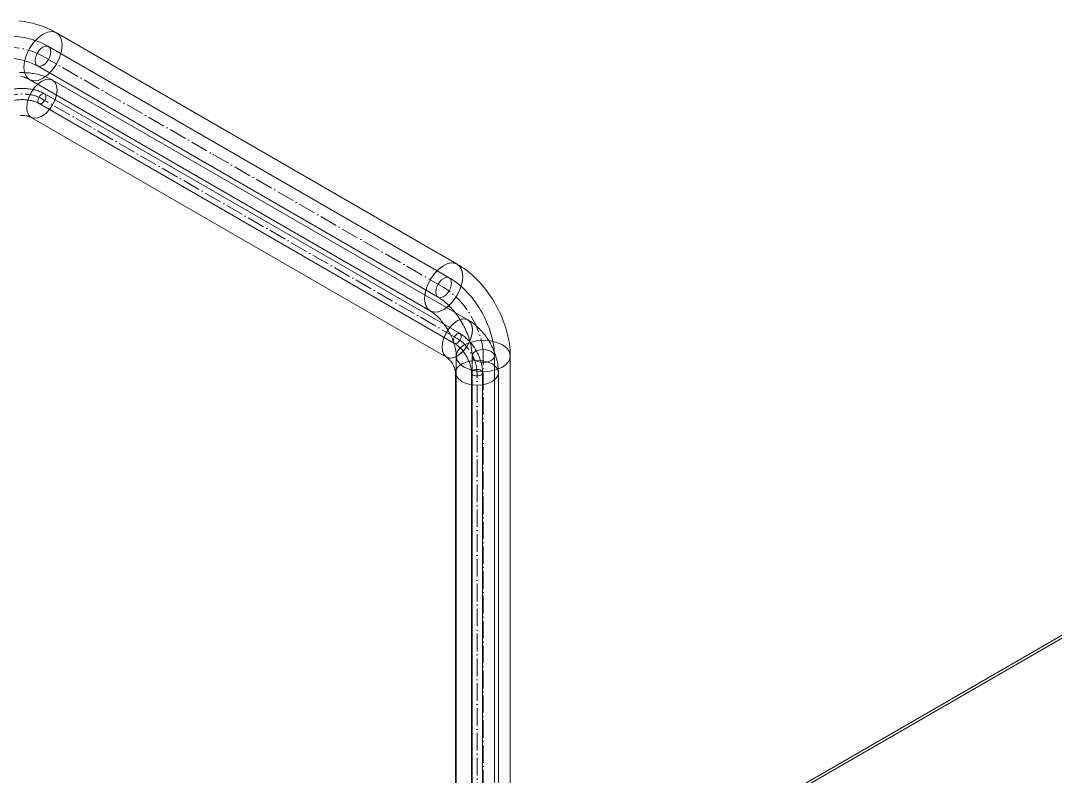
# Model space of a CAD drawing. Header units: millimetres. Extents: x -88595 to 880822, y -1054509 to -148035.
# Drawn here: x 433252 to 433839, y -308486 to -308057 of the extents above; entities that cross this region are included whole.
import ezdxf

# ---------------------------------------------------------------- set-up
doc = ezdxf.new("R2010")
doc.units = ezdxf.units.MM
doc.linetypes.add('$12$ADSK_Осевая', pattern=[14, 10, -2, 0, -2])
doc.linetypes.add('$13$ADSK_Осевая', pattern=[14, 10, -2, 0, -2])
for name, color, linetype, lineweight in [('Изоляция', 7, 'Continuous', 18), ('Оборудование', 7, 'Continuous', 18), ('Трубопровод', 7, 'Continuous', 18), ('Трубопроводы', 7, 'Continuous', 18)]:
    doc.layers.add(name, color=color, linetype=linetype, lineweight=lineweight)

# ---------------------------------------------------------------- blocks, each defined once
blk = doc.blocks.new('$0$ADSK_Настенный внутренний блок кондиционера1 - 1U50PHP1FRA-3259956-В_ОВ3_2')
at = {"layer": 'Оборудование'}
for p, q in [((-18112.94, 10907.28), (-18802.37, 10509.24)), ((-18116.9, 10906.68), (-18806.33, 10508.64))]:
    blk.add_line(p, q, dxfattribs=at)
blk = doc.blocks.new('$0$ADSK_МедьПайка_Отвод-гнутая труба - Отвод _гнутая труба_-V120-В_ОВ3_2')
at = {"layer": 'Трубопроводы', "color": 134, "true_color": 0x00a6a6}
for points in [[(-18837.55, 10885.25, 0), (-18838.71, 10884.76, 0), (-18839.79, 10884.65, 0), (-18840.72, 10884.94, 0), (-18841.44, 10885.6, 0), (-18841.88, 10886.59, 0), (-18842.04, 10887.85, 0), (-18841.88, 10889.28, 0), (-18841.44, 10890.79, 0), (-18840.72, 10892.27, 0), (-18839.79, 10893.63, 0), (-18838.71, 10894.78, 0), (-18837.55, 10895.62, 0)], [(-18837.55, 10895.62, 0), (-18836.39, 10896.12, 0), (-18835.3, 10896.23, 0), (-18834.37, 10895.94, 0), (-18833.66, 10895.28, 0), (-18833.21, 10894.28, 0), (-18833.06, 10893.03, 0), (-18833.21, 10891.6, 0), (-18833.66, 10890.09, 0), (-18834.37, 10888.61, 0), (-18835.3, 10887.25, 0), (-18836.39, 10886.1, 0), (-18837.55, 10885.25, 0)], [(-18834.37, 10895.94, 0), (-18833.29, 10895.29, 0), (-18832.22, 10894.6, 0), (-18831.16, 10893.86, 0), (-18830.12, 10893.09, 0), (-18829.09, 10892.28, 0), (-18828.07, 10891.43, 0), (-18827.07, 10890.55, 0), (-18826.09, 10889.63, 0), (-18825.12, 10888.67, 0), (-18824.17, 10887.69, 0), (-18823.25, 10886.68, 0), (-18822.34, 10885.63, 0), (-18821.45, 10884.56, 0), (-18820.59, 10883.46, 0), (-18819.75, 10882.34, 0), (-18818.93, 10881.19, 0), (-18818.14, 10880.03, 0), (-18817.37, 10878.84, 0), (-18816.63, 10877.63, 0), (-18815.92, 10876.41, 0), (-18815.23, 10875.17, 0), (-18814.58, 10873.91, 0), (-18813.96, 10872.64, 0), (-18813.36, 10871.37, 0), (-18812.8, 10870.08, 0), (-18812.28, 10868.78, 0), (-18811.78, 10867.48, 0), (-18811.32, 10866.17, 0), (-18810.9, 10864.86, 0), (-18810.51, 10863.55, 0), (-18810.16, 10862.24, 0), (-18809.85, 10860.93, 0), (-18809.57, 10859.62, 0), (-18809.33, 10858.31, 0), (-18809.13, 10857.01, 0), (-18808.97, 10855.72, 0), (-18808.86, 10854.43, 0), (-18808.78, 10853.16, 0), (-18808.75, 10851.89, 0), (-18808.75, 10851.55, 0)], [(-18840.72, 10884.94, 0), (-18840.01, 10884.51, 0), (-18839.29, 10884.04, 0), (-18838.56, 10883.54, 0), (-18837.83, 10883, 0), (-18837.09, 10882.42, 0), (-18836.35, 10881.8, 0), (-18835.62, 10881.15, 0), (-18834.88, 10880.46, 0), (-18834.16, 10879.75, 0), (-18833.44, 10879, 0), (-18832.72, 10878.22, 0), (-18832.02, 10877.42, 0), (-18831.33, 10876.58, 0), (-18830.66, 10875.72, 0), (-18830, 10874.84, 0), (-18829.35, 10873.94, 0), (-18828.73, 10873.02, 0), (-18828.12, 10872.08, 0), (-18827.53, 10871.12, 0), (-18826.97, 10870.15, 0), (-18826.43, 10869.17, 0), (-18825.91, 10868.17, 0), (-18825.42, 10867.17, 0), (-18824.95, 10866.16, 0), (-18824.51, 10865.15, 0), (-18824.1, 10864.14, 0), (-18823.71, 10863.12, 0), (-18823.36, 10862.11, 0), (-18823.03, 10861.11, 0), (-18822.73, 10860.11, 0), (-18822.47, 10859.11, 0), (-18822.23, 10858.13, 0), (-18822.03, 10857.17, 0), (-18821.86, 10856.22, 0), (-18821.71, 10855.28, 0), (-18821.6, 10854.37, 0), (-18821.52, 10853.48, 0), (-18821.47, 10852.61, 0), (-18821.45, 10851.77, 0), (-18821.45, 10851.55, 0)], [(-18819.59, 10854.15, 0), (-18818.27, 10854.73, 0), (-18816.74, 10855.09, 0), (-18815.1, 10855.22, 0), (-18813.45, 10855.09, 0), (-18811.92, 10854.73, 0), (-18810.61, 10854.15, 0), (-18809.6, 10853.39, 0), (-18808.96, 10852.5, 0), (-18808.75, 10851.55, 0), (-18808.96, 10850.6, 0), (-18809.6, 10849.72, 0), (-18810.61, 10848.96, 0)], [(-18810.61, 10848.96, 0), (-18811.92, 10848.38, 0), (-18813.45, 10848.01, 0), (-18815.1, 10847.89, 0), (-18816.74, 10848.01, 0), (-18818.27, 10848.38, 0), (-18819.59, 10848.96, 0), (-18820.6, 10849.72, 0), (-18821.23, 10850.6, 0), (-18821.45, 10851.55, 0), (-18821.23, 10852.5, 0), (-18820.6, 10853.39, 0), (-18819.59, 10854.15, 0)]]:
    blk.add_polyline3d(points, dxfattribs=at)
blk = doc.blocks.new('$0$ADSK_МедьПайка_Отвод-гнутая труба - Отвод _гнутая труба_-V121-В_ОВ3_2')
at = {"layer": 'Трубопроводы', "color": 134, "true_color": 0x00a6a6}
for points in [[(-19112.96, 11027.19, 0), (-19111.86, 11027.81, 0), (-19110.72, 11028.39, 0), (-19109.56, 11028.94, 0), (-19108.37, 11029.45, 0), (-19107.15, 11029.94, 0), (-19105.91, 11030.4, 0), (-19104.64, 11030.82, 0), (-19103.36, 11031.21, 0), (-19102.05, 11031.57, 0), (-19100.72, 11031.9, 0), (-19099.38, 11032.2, 0), (-19098.02, 11032.46, 0), (-19096.65, 11032.69, 0), (-19095.27, 11032.89, 0), (-19093.87, 11033.06, 0), (-19092.47, 11033.2, 0), (-19091.07, 11033.3, 0), (-19089.65, 11033.37, 0), (-19088.24, 11033.41, 0), (-19086.82, 11033.41, 0), (-19085.41, 11033.38, 0), (-19083.99, 11033.32, 0), (-19082.58, 11033.23, 0), (-19081.18, 11033.1, 0), (-19079.78, 11032.94, 0), (-19078.4, 11032.75, 0), (-19077.02, 11032.53, 0), (-19075.66, 11032.27, 0), (-19074.32, 11031.98, 0), (-19072.98, 11031.66, 0), (-19071.67, 11031.31, 0), (-19070.38, 11030.93, 0), (-19069.11, 11030.51, 0), (-19067.86, 11030.07, 0), (-19066.63, 11029.59, 0), (-19065.44, 11029.08, 0), (-19064.26, 11028.54, 0), (-19063.12, 11027.97, 0), (-19062.01, 11027.36, 0), (-19061.71, 11027.19, 0)], [(-19105.3, 11019.1, 0), (-19105.45, 11020.53, 0), (-19105.9, 11022.04, 0), (-19106.61, 11023.53, 0), (-19107.54, 11024.89, 0), (-19108.63, 11026.03, 0), (-19109.79, 11026.88, 0), (-19110.95, 11027.37, 0), (-19112.03, 11027.48, 0), (-19112.96, 11027.19, 0), (-19113.68, 11026.53, 0), (-19114.13, 11025.54, 0), (-19114.28, 11024.29, 0)], [(-19060.4, 11024.29, 0), (-19060.55, 11025.54, 0), (-19061, 11026.53, 0), (-19061.71, 11027.19, 0), (-19062.64, 11027.48, 0), (-19063.73, 11027.37, 0), (-19064.89, 11026.88, 0), (-19066.05, 11026.03, 0), (-19067.13, 11024.89, 0), (-19068.06, 11023.53, 0), (-19068.78, 11022.04, 0), (-19069.22, 11020.53, 0), (-19069.38, 11019.1, 0)], [(-19114.28, 11024.29, 0), (-19114.13, 11022.86, 0), (-19113.68, 11021.35, 0), (-19112.96, 11019.86, 0), (-19112.03, 11018.5, 0), (-19110.95, 11017.36, 0), (-19109.79, 11016.51, 0), (-19108.63, 11016.01, 0), (-19107.54, 11015.91, 0), (-19106.61, 11016.19, 0), (-19105.9, 11016.86, 0), (-19105.45, 11017.85, 0), (-19105.3, 11019.1, 0)], [(-19106.61, 11016.19, 0), (-19105.89, 11016.6, 0), (-19105.12, 11016.99, 0), (-19104.32, 11017.37, 0), (-19103.48, 11017.73, 0), (-19102.61, 11018.08, 0), (-19101.71, 11018.41, 0), (-19100.78, 11018.72, 0), (-19099.82, 11019.01, 0), (-19098.83, 11019.29, 0), (-19097.83, 11019.54, 0), (-19096.8, 11019.76, 0), (-19095.75, 11019.97, 0), (-19094.68, 11020.15, 0), (-19093.6, 11020.3, 0), (-19092.51, 11020.44, 0), (-19091.4, 11020.54, 0), (-19090.29, 11020.62, 0), (-19089.17, 11020.68, 0), (-19088.05, 11020.71, 0), (-19086.93, 11020.71, 0), (-19085.81, 11020.69, 0), (-19084.69, 11020.64, 0), (-19083.57, 11020.57, 0), (-19082.47, 11020.47, 0), (-19081.37, 11020.34, 0), (-19080.29, 11020.19, 0), (-19079.22, 11020.02, 0), (-19078.16, 11019.82, 0), (-19077.13, 11019.6, 0), (-19076.11, 11019.36, 0), (-19075.12, 11019.09, 0), (-19074.16, 11018.8, 0), (-19073.22, 11018.5, 0), (-19072.31, 11018.17, 0), (-19071.43, 11017.83, 0), (-19070.58, 11017.47, 0), (-19069.77, 11017.09, 0), (-19068.99, 11016.7, 0), (-19068.26, 11016.3, 0), (-19068.06, 11016.19, 0)], [(-19069.38, 11019.1, 0), (-19069.22, 11017.85, 0), (-19068.78, 11016.86, 0), (-19068.06, 11016.19, 0), (-19067.13, 11015.91, 0), (-19066.05, 11016.01, 0), (-19064.89, 11016.51, 0), (-19063.73, 11017.36, 0), (-19062.64, 11018.5, 0), (-19061.71, 11019.86, 0), (-19061, 11021.35, 0), (-19060.55, 11022.86, 0), (-19060.4, 11024.29, 0)]]:
    blk.add_polyline3d(points, dxfattribs=at)
blk = doc.blocks.new('$0$ADSK_МедьПайка_Отвод-гнутая труба - Отвод _гнутая труба_-V124-В_ОВ3_2')
at = {"layer": 'Трубопроводы', "color": 190, "true_color": 0x8000ff}
for points in [[(-18829.86, 10858.91, 0), (-18830.44, 10858.66, 0), (-18830.98, 10858.61, 0), (-18831.45, 10858.75, 0), (-18831.8, 10859.09, 0), (-18832.03, 10859.58, 0), (-18832.1, 10860.21, 0), (-18832.03, 10860.92, 0), (-18831.8, 10861.68, 0), (-18831.45, 10862.42, 0), (-18830.98, 10863.1, 0), (-18830.44, 10863.67, 0), (-18829.86, 10864.1, 0)], [(-18829.86, 10864.1, 0), (-18829.28, 10864.34, 0), (-18828.74, 10864.4, 0), (-18828.27, 10864.25, 0), (-18827.91, 10863.92, 0), (-18827.69, 10863.43, 0), (-18827.61, 10862.8, 0), (-18827.69, 10862.09, 0), (-18827.91, 10861.33, 0), (-18828.27, 10860.59, 0), (-18828.74, 10859.91, 0), (-18829.28, 10859.34, 0), (-18829.86, 10858.91, 0)], [(-18828.27, 10864.25, 0), (-18827.73, 10863.93, 0), (-18827.19, 10863.58, 0), (-18826.66, 10863.22, 0), (-18826.14, 10862.83, 0), (-18825.63, 10862.42, 0), (-18825.12, 10862, 0), (-18824.62, 10861.56, 0), (-18824.13, 10861.1, 0), (-18823.65, 10860.62, 0), (-18823.17, 10860.13, 0), (-18822.71, 10859.62, 0), (-18822.25, 10859.1, 0), (-18821.81, 10858.57, 0), (-18821.38, 10858.02, 0), (-18820.96, 10857.46, 0), (-18820.55, 10856.88, 0), (-18820.15, 10856.3, 0), (-18819.77, 10855.7, 0), (-18819.4, 10855.1, 0), (-18819.04, 10854.49, 0), (-18818.7, 10853.87, 0), (-18818.37, 10853.24, 0), (-18818.06, 10852.61, 0), (-18817.77, 10851.97, 0), (-18817.49, 10851.32, 0), (-18817.22, 10850.68, 0), (-18816.98, 10850.03, 0), (-18816.75, 10849.37, 0), (-18816.53, 10848.72, 0), (-18816.34, 10848.06, 0), (-18816.16, 10847.4, 0), (-18816.01, 10846.75, 0), (-18815.87, 10846.09, 0), (-18815.75, 10845.44, 0), (-18815.65, 10844.79, 0), (-18815.57, 10844.14, 0), (-18815.51, 10843.5, 0), (-18815.48, 10842.86, 0), (-18815.46, 10842.23, 0), (-18815.46, 10842.06, 0)], [(-18831.45, 10858.75, 0), (-18831.09, 10858.54, 0), (-18830.73, 10858.31, 0), (-18830.36, 10858.05, 0), (-18830, 10857.78, 0), (-18829.63, 10857.49, 0), (-18829.26, 10857.18, 0), (-18828.89, 10856.86, 0), (-18828.53, 10856.52, 0), (-18828.16, 10856.16, 0), (-18827.8, 10855.78, 0), (-18827.45, 10855.4, 0), (-18827.1, 10854.99, 0), (-18826.75, 10854.58, 0), (-18826.41, 10854.15, 0), (-18826.08, 10853.71, 0), (-18825.76, 10853.26, 0), (-18825.45, 10852.79, 0), (-18825.14, 10852.32, 0), (-18824.85, 10851.85, 0), (-18824.57, 10851.36, 0), (-18824.3, 10850.87, 0), (-18824.04, 10850.37, 0), (-18823.79, 10849.87, 0), (-18823.56, 10849.37, 0), (-18823.34, 10848.86, 0), (-18823.13, 10848.35, 0), (-18822.94, 10847.85, 0), (-18822.76, 10847.34, 0), (-18822.6, 10846.84, 0), (-18822.45, 10846.34, 0), (-18822.32, 10845.84, 0), (-18822.2, 10845.35, 0), (-18822.1, 10844.87, 0), (-18822.01, 10844.39, 0), (-18821.94, 10843.93, 0), (-18821.89, 10843.47, 0), (-18821.84, 10843.02, 0), (-18821.82, 10842.59, 0), (-18821.81, 10842.17, 0), (-18821.81, 10842.06, 0)], [(-18816.39, 10840.77, 0), (-18817.05, 10840.47, 0), (-18817.81, 10840.29, 0), (-18818.63, 10840.23, 0), (-18819.45, 10840.29, 0), (-18820.22, 10840.47, 0), (-18820.88, 10840.77, 0), (-18821.38, 10841.15, 0), (-18821.7, 10841.59, 0), (-18821.81, 10842.06, 0), (-18821.7, 10842.54, 0), (-18821.38, 10842.98, 0), (-18820.88, 10843.36, 0)], [(-18820.88, 10843.36, 0), (-18820.22, 10843.65, 0), (-18819.45, 10843.83, 0), (-18818.63, 10843.89, 0), (-18817.81, 10843.83, 0), (-18817.05, 10843.65, 0), (-18816.39, 10843.36, 0), (-18815.88, 10842.98, 0), (-18815.57, 10842.54, 0), (-18815.46, 10842.06, 0), (-18815.57, 10841.59, 0), (-18815.88, 10841.15, 0), (-18816.39, 10840.77, 0)]]:
    blk.add_polyline3d(points, dxfattribs=at)
blk = doc.blocks.new('$0$ADSK_МедьПайка_Отвод-гнутая труба - Отвод _гнутая труба_-V125-В_ОВ3_2')
at = {"layer": 'Трубопроводы', "color": 190, "true_color": 0x8000ff}
for points in [[(-19089.54, 11000.31, 0), (-19088.99, 11000.61, 0), (-19088.43, 11000.9, 0), (-19087.84, 11001.18, 0), (-19087.25, 11001.44, 0), (-19086.64, 11001.68, 0), (-19086.02, 11001.91, 0), (-19085.38, 11002.12, 0), (-19084.74, 11002.32, 0), (-19084.09, 11002.5, 0), (-19083.42, 11002.66, 0), (-19082.75, 11002.81, 0), (-19082.07, 11002.94, 0), (-19081.39, 11003.06, 0), (-19080.7, 11003.16, 0), (-19080, 11003.24, 0), (-19079.3, 11003.31, 0), (-19078.6, 11003.36, 0), (-19077.89, 11003.39, 0), (-19077.18, 11003.41, 0), (-19076.47, 11003.41, 0), (-19075.77, 11003.4, 0), (-19075.06, 11003.37, 0), (-19074.35, 11003.32, 0), (-19073.65, 11003.26, 0), (-19072.95, 11003.18, 0), (-19072.26, 11003.08, 0), (-19071.57, 11002.97, 0), (-19070.89, 11002.85, 0), (-19070.22, 11002.7, 0), (-19069.56, 11002.54, 0), (-19068.9, 11002.37, 0), (-19068.25, 11002.17, 0), (-19067.62, 11001.97, 0), (-19066.99, 11001.74, 0), (-19066.38, 11001.5, 0), (-19065.78, 11001.25, 0), (-19065.19, 11000.98, 0), (-19064.62, 11000.69, 0), (-19064.07, 11000.39, 0), (-19063.92, 11000.31, 0)], [(-19085.71, 10996.26, 0), (-19085.79, 10996.98, 0), (-19086.01, 10997.73, 0), (-19086.37, 10998.47, 0), (-19086.83, 10999.15, 0), (-19087.38, 10999.72, 0), (-19087.96, 11000.15, 0), (-19088.54, 11000.4, 0), (-19089.08, 11000.45, 0), (-19089.54, 11000.31, 0), (-19089.9, 10999.97, 0), (-19090.13, 10999.48, 0), (-19090.2, 10998.85, 0)], [(-19090.2, 10998.85, 0), (-19090.13, 10998.14, 0), (-19089.9, 10997.38, 0), (-19089.54, 10996.64, 0), (-19089.08, 10995.96, 0), (-19088.54, 10995.39, 0), (-19087.96, 10994.96, 0), (-19087.38, 10994.72, 0), (-19086.83, 10994.66, 0), (-19086.37, 10994.81, 0), (-19086.01, 10995.14, 0), (-19085.79, 10995.63, 0), (-19085.71, 10996.26, 0)], [(-19086.37, 10994.81, 0), (-19086.01, 10995.01, 0), (-19085.62, 10995.2, 0), (-19085.22, 10995.39, 0), (-19084.8, 10995.58, 0), (-19084.37, 10995.75, 0), (-19083.92, 10995.91, 0), (-19083.45, 10996.07, 0), (-19082.97, 10996.22, 0), (-19082.48, 10996.35, 0), (-19081.98, 10996.48, 0), (-19081.46, 10996.59, 0), (-19080.94, 10996.69, 0), (-19080.4, 10996.78, 0), (-19079.86, 10996.86, 0), (-19079.32, 10996.93, 0), (-19078.76, 10996.98, 0), (-19078.21, 10997.02, 0), (-19077.65, 10997.05, 0), (-19077.09, 10997.06, 0), (-19076.53, 10997.06, 0), (-19075.97, 10997.05, 0), (-19075.41, 10997.03, 0), (-19074.85, 10996.99, 0), (-19074.3, 10996.94, 0), (-19073.75, 10996.88, 0), (-19073.21, 10996.81, 0), (-19072.67, 10996.72, 0), (-19072.14, 10996.62, 0), (-19071.63, 10996.51, 0), (-19071.12, 10996.39, 0), (-19070.62, 10996.25, 0), (-19070.14, 10996.11, 0), (-19069.67, 10995.96, 0), (-19069.22, 10995.79, 0), (-19068.78, 10995.62, 0), (-19068.35, 10995.44, 0), (-19067.95, 10995.26, 0), (-19067.56, 10995.06, 0), (-19067.19, 10994.86, 0), (-19067.09, 10994.81, 0)], [(-19063.26, 10998.85, 0), (-19063.34, 10999.48, 0), (-19063.56, 10999.97, 0), (-19063.92, 11000.31, 0), (-19064.38, 11000.45, 0), (-19064.93, 11000.4, 0), (-19065.51, 11000.15, 0), (-19066.09, 10999.72, 0), (-19066.63, 10999.15, 0), (-19067.09, 10998.47, 0), (-19067.45, 10997.73, 0), (-19067.68, 10996.98, 0), (-19067.75, 10996.26, 0)], [(-19067.75, 10996.26, 0), (-19067.68, 10995.63, 0), (-19067.45, 10995.14, 0), (-19067.09, 10994.81, 0), (-19066.63, 10994.66, 0), (-19066.09, 10994.72, 0), (-19065.51, 10994.96, 0), (-19064.93, 10995.39, 0), (-19064.38, 10995.96, 0), (-19063.92, 10996.64, 0), (-19063.56, 10997.38, 0), (-19063.34, 10998.14, 0), (-19063.26, 10998.85, 0)]]:
    blk.add_polyline3d(points, dxfattribs=at)

msp = doc.modelspace()

# ---------------------------------------------------------------- linework, layer by layer
at = {"layer": 'Изоляция', "color": 134, "true_color": 0x00a6a6}
for p, q in [((433499.79, -308195.3), (433272.45, -308064.05)), ((433257.1, -308090.63), (433484.44, -308221.89)), ((433499.21, -308247.48), (433499.21, -308732.07)), ((433529.91, -308732.07), (433529.91, -308247.48))]:
    msp.add_line(p, q, dxfattribs=at)
at = {"layer": 'Изоляция', "color": 190, "true_color": 0x8000ff}
for p, q in [((433505.89, -308226.98), (433270.24, -308090.93)), ((433258.06, -308112.02), (433493.71, -308248.07)), ((433498.85, -308256.97), (433498.85, -308767.49)), ((433523.2, -308767.49), (433523.2, -308256.97))]:
    msp.add_line(p, q, dxfattribs=at)
at = {"layer": 'Изоляция', "color": 134, "true_color": 0x00a6a6}
for points in [[(433251, -308057.16, 0), (433252.6, -308057.38, 0), (433254.19, -308057.64, 0), (433255.77, -308057.94, 0), (433257.34, -308058.27, 0), (433258.89, -308058.65, 0), (433260.43, -308059.06, 0), (433261.96, -308059.51, 0), (433263.46, -308060, 0), (433264.95, -308060.54, 0), (433266.42, -308061.11, 0), (433267.87, -308061.73, 0), (433269.3, -308062.38, 0), (433270.7, -308063.09, 0), (433272.08, -308063.84, 0), (433272.45, -308064.05, 0)], [(433264.77, -308064.81, 0), (433267.58, -308063.61, 0), (433270.2, -308063.35, 0), (433272.45, -308064.05, 0), (433274.17, -308065.65, 0), (433275.26, -308068.04, 0), (433275.63, -308071.07, 0)], [(433275.63, -308071.07, 0), (433275.26, -308068.04, 0), (433274.17, -308065.65, 0), (433272.45, -308064.05, 0), (433270.2, -308063.35, 0), (433267.58, -308063.61, 0), (433264.77, -308064.81, 0)], [(433253.92, -308083.61, 0), (433254.29, -308080.15, 0), (433255.37, -308076.5, 0), (433257.1, -308072.91, 0), (433259.34, -308069.62, 0), (433261.96, -308066.86, 0), (433264.77, -308064.81, 0)], [(433264.77, -308064.81, 0), (433261.96, -308066.86, 0), (433259.34, -308069.62, 0), (433257.1, -308072.91, 0), (433255.37, -308076.5, 0), (433254.29, -308080.15, 0), (433253.92, -308083.61, 0)], [(433275.63, -308071.07, 0), (433275.26, -308074.53, 0), (433274.17, -308078.18, 0), (433272.45, -308081.77, 0), (433270.2, -308085.06, 0), (433267.58, -308087.82, 0), (433264.77, -308089.87, 0)], [(433264.77, -308089.87, 0), (433267.58, -308087.82, 0), (433270.2, -308085.06, 0), (433272.45, -308081.77, 0), (433274.17, -308078.18, 0), (433275.26, -308074.53, 0), (433275.63, -308071.07, 0)], [(433264.77, -308089.87, 0), (433261.96, -308091.07, 0), (433259.34, -308091.33, 0), (433257.1, -308090.63, 0), (433255.37, -308089.03, 0), (433254.29, -308086.64, 0), (433253.92, -308083.61, 0)], [(433253.92, -308083.61, 0), (433254.29, -308086.64, 0), (433255.37, -308089.03, 0), (433257.1, -308090.63, 0), (433259.34, -308091.33, 0), (433261.96, -308091.07, 0), (433264.77, -308089.87, 0)], [(433252.09, -308088.61, 0), (433252.83, -308088.82, 0), (433253.53, -308089.05, 0), (433254.2, -308089.29, 0), (433254.84, -308089.54, 0), (433255.43, -308089.79, 0), (433255.99, -308090.05, 0), (433256.5, -308090.31, 0), (433256.98, -308090.56, 0), (433257.1, -308090.63, 0)], [(433492.11, -308196.06, 0), (433489.3, -308198.11, 0), (433486.68, -308200.87, 0), (433484.44, -308204.16, 0), (433482.71, -308207.75, 0), (433481.63, -308211.4, 0), (433481.26, -308214.86, 0)], [(433481.26, -308214.86, 0), (433481.53, -308211.91, 0), (433482.33, -308208.8, 0), (433483.63, -308205.68, 0), (433485.35, -308202.7, 0), (433487.4, -308200.02, 0), (433489.7, -308197.77, 0), (433492.11, -308196.06, 0)], [(433492.11, -308196.06, 0), (433494.53, -308194.98, 0), (433496.82, -308194.58, 0), (433498.88, -308194.89, 0), (433500.6, -308195.88, 0), (433501.89, -308197.51, 0), (433502.69, -308199.7, 0), (433502.97, -308202.33, 0)], [(433502.97, -308202.33, 0), (433502.6, -308199.3, 0), (433501.51, -308196.9, 0), (433499.79, -308195.3, 0), (433497.54, -308194.61, 0), (433494.92, -308194.87, 0), (433492.11, -308196.06, 0)], [(433499.79, -308195.3, 0), (433501.13, -308196.11, 0), (433502.45, -308196.96, 0), (433503.74, -308197.86, 0), (433505, -308198.79, 0), (433506.24, -308199.77, 0), (433507.46, -308200.78, 0), (433508.64, -308201.83, 0), (433509.8, -308202.91, 0), (433510.94, -308204.03, 0), (433512.05, -308205.18, 0), (433513.13, -308206.37, 0), (433514.18, -308207.58, 0), (433515.21, -308208.82, 0), (433516.21, -308210.09, 0), (433517.18, -308211.38, 0), (433518.12, -308212.7, 0), (433519.03, -308214.04, 0), (433519.91, -308215.4, 0), (433520.76, -308216.79, 0), (433521.57, -308218.19, 0), (433522.36, -308219.61, 0), (433523.11, -308221.05, 0), (433523.82, -308222.51, 0), (433524.51, -308223.98, 0), (433525.15, -308225.46, 0), (433525.76, -308226.96, 0), (433526.33, -308228.47, 0), (433526.86, -308229.98, 0), (433527.36, -308231.51, 0), (433527.81, -308233.04, 0), (433528.22, -308234.58, 0), (433528.59, -308236.13, 0), (433528.92, -308237.68, 0), (433529.2, -308239.23, 0), (433529.44, -308240.79, 0), (433529.63, -308242.36, 0), (433529.78, -308243.92, 0), (433529.87, -308245.49, 0), (433529.91, -308247.06, 0), (433529.91, -308247.48, 0)], [(433492.11, -308221.13, 0), (433494.92, -308219.08, 0), (433497.54, -308216.31, 0), (433499.79, -308213.03, 0), (433501.51, -308209.43, 0), (433502.6, -308205.78, 0), (433502.97, -308202.33, 0)], [(433502.97, -308202.33, 0), (433502.69, -308205.28, 0), (433501.89, -308208.39, 0), (433500.6, -308211.51, 0), (433498.88, -308214.49, 0), (433496.82, -308217.17, 0), (433494.53, -308219.42, 0), (433492.11, -308221.13, 0)], [(433481.26, -308214.86, 0), (433481.63, -308217.89, 0), (433482.71, -308220.29, 0), (433484.44, -308221.89, 0), (433486.68, -308222.58, 0), (433489.3, -308222.32, 0), (433492.11, -308221.13, 0)], [(433492.11, -308221.13, 0), (433489.69, -308222.21, 0), (433487.4, -308222.61, 0), (433485.34, -308222.3, 0), (433483.62, -308221.31, 0), (433482.33, -308219.68, 0), (433481.53, -308217.49, 0), (433481.26, -308214.86, 0)], [(433484.44, -308221.89, 0), (433484.89, -308222.16, 0), (433485.36, -308222.47, 0), (433485.86, -308222.81, 0), (433486.37, -308223.19, 0), (433486.9, -308223.61, 0), (433487.44, -308224.06, 0), (433487.99, -308224.54, 0), (433488.54, -308225.06, 0), (433489.1, -308225.61, 0), (433489.66, -308226.19, 0), (433490.22, -308226.8, 0), (433490.77, -308227.44, 0), (433491.32, -308228.1, 0), (433491.87, -308228.79, 0), (433492.4, -308229.5, 0), (433492.92, -308230.23, 0), (433493.43, -308230.98, 0), (433493.92, -308231.75, 0), (433494.4, -308232.53, 0), (433494.86, -308233.32, 0), (433495.3, -308234.12, 0), (433495.72, -308234.93, 0), (433496.12, -308235.74, 0), (433496.5, -308236.56, 0), (433496.86, -308237.37, 0), (433497.19, -308238.19, 0), (433497.49, -308239, 0), (433497.78, -308239.8, 0), (433498.03, -308240.59, 0), (433498.26, -308241.37, 0), (433498.47, -308242.13, 0), (433498.65, -308242.88, 0), (433498.8, -308243.6, 0), (433498.93, -308244.3, 0), (433499.03, -308244.98, 0), (433499.11, -308245.62, 0), (433499.16, -308246.23, 0), (433499.2, -308246.81, 0), (433499.21, -308247.34, 0), (433499.21, -308247.48, 0)], [(433525.42, -308241.21, 0), (433522.24, -308239.8, 0), (433518.53, -308238.92, 0), (433514.56, -308238.62, 0), (433510.59, -308238.92, 0), (433506.89, -308239.8, 0), (433503.71, -308241.21, 0)], [(433503.71, -308241.21, 0), (433506.89, -308239.8, 0), (433510.59, -308238.92, 0), (433514.56, -308238.62, 0), (433518.53, -308238.92, 0), (433522.24, -308239.8, 0), (433525.42, -308241.21, 0)], [(433503.71, -308241.21, 0), (433501.27, -308243.05, 0), (433499.73, -308245.19, 0), (433499.21, -308247.48, 0), (433499.73, -308249.77, 0), (433501.27, -308251.91, 0), (433503.71, -308253.75, 0)], [(433503.71, -308253.75, 0), (433501.27, -308251.91, 0), (433499.73, -308249.77, 0), (433499.21, -308247.48, 0), (433499.73, -308245.19, 0), (433501.27, -308243.05, 0), (433503.71, -308241.21, 0)], [(433525.42, -308253.75, 0), (433527.86, -308251.91, 0), (433529.39, -308249.77, 0), (433529.91, -308247.48, 0), (433529.39, -308245.19, 0), (433527.86, -308243.05, 0), (433525.42, -308241.21, 0)], [(433525.42, -308241.21, 0), (433527.86, -308243.05, 0), (433529.39, -308245.19, 0), (433529.91, -308247.48, 0), (433529.39, -308249.77, 0), (433527.86, -308251.91, 0), (433525.42, -308253.75, 0)], [(433503.71, -308253.75, 0), (433506.89, -308255.15, 0), (433510.59, -308256.04, 0), (433514.56, -308256.34, 0), (433518.53, -308256.04, 0), (433522.24, -308255.15, 0), (433525.42, -308253.75, 0)], [(433525.42, -308253.75, 0), (433522.24, -308255.15, 0), (433518.53, -308256.04, 0), (433514.56, -308256.34, 0), (433510.59, -308256.04, 0), (433506.89, -308255.15, 0), (433503.71, -308253.75, 0)]]:
    msp.add_polyline3d(points, dxfattribs=at)
at = {"layer": 'Изоляция', "color": 190, "true_color": 0x8000ff}
for points in [[(433251.43, -308086.65, 0), (433252.35, -308086.62, 0), (433253.26, -308086.62, 0), (433254.18, -308086.64, 0), (433255.09, -308086.68, 0), (433256.01, -308086.74, 0), (433256.92, -308086.82, 0), (433257.83, -308086.92, 0), (433258.73, -308087.05, 0), (433259.64, -308087.2, 0), (433260.54, -308087.36, 0), (433261.43, -308087.56, 0), (433262.32, -308087.77, 0), (433263.2, -308088.01, 0), (433264.08, -308088.27, 0), (433264.95, -308088.55, 0), (433265.82, -308088.86, 0), (433266.68, -308089.19, 0), (433267.52, -308089.56, 0), (433268.37, -308089.94, 0), (433269.2, -308090.36, 0), (433270.02, -308090.81, 0), (433270.24, -308090.93, 0)], [(433255.54, -308106.45, 0), (433255.84, -308103.71, 0), (433256.7, -308100.81, 0), (433258.06, -308097.96, 0), (433259.85, -308095.35, 0), (433261.92, -308093.16, 0), (433264.15, -308091.54, 0)], [(433264.15, -308091.54, 0), (433261.92, -308093.16, 0), (433259.85, -308095.35, 0), (433258.06, -308097.96, 0), (433256.7, -308100.81, 0), (433255.84, -308103.71, 0), (433255.54, -308106.45, 0)], [(433264.15, -308091.54, 0), (433266.38, -308090.59, 0), (433268.46, -308090.38, 0), (433270.24, -308090.93, 0), (433271.61, -308092.2, 0), (433272.47, -308094.1, 0), (433272.76, -308096.51, 0)], [(433272.76, -308096.51, 0), (433272.47, -308094.1, 0), (433271.61, -308092.2, 0), (433270.24, -308090.93, 0), (433268.46, -308090.38, 0), (433266.38, -308090.59, 0), (433264.15, -308091.54, 0)], [(433272.76, -308096.51, 0), (433272.47, -308099.25, 0), (433271.61, -308102.14, 0), (433270.24, -308104.99, 0), (433268.46, -308107.6, 0), (433266.38, -308109.79, 0), (433264.15, -308111.42, 0)], [(433264.15, -308111.42, 0), (433266.38, -308109.79, 0), (433268.46, -308107.6, 0), (433270.24, -308104.99, 0), (433271.61, -308102.14, 0), (433272.47, -308099.25, 0), (433272.76, -308096.51, 0)], [(433264.15, -308111.42, 0), (433261.92, -308112.37, 0), (433259.85, -308112.57, 0), (433258.06, -308112.02, 0), (433256.7, -308110.75, 0), (433255.84, -308108.85, 0), (433255.54, -308106.45, 0)], [(433255.54, -308106.45, 0), (433255.84, -308108.85, 0), (433256.7, -308110.75, 0), (433258.06, -308112.02, 0), (433259.85, -308112.57, 0), (433261.92, -308112.37, 0), (433264.15, -308111.42, 0)], [(433252, -308111, 0), (433252.35, -308110.98, 0), (433252.7, -308110.97, 0), (433253.06, -308110.97, 0), (433253.41, -308110.98, 0), (433253.76, -308110.99, 0), (433254.11, -308111.01, 0), (433254.45, -308111.04, 0), (433254.79, -308111.08, 0), (433255.12, -308111.13, 0), (433255.44, -308111.18, 0), (433255.74, -308111.24, 0), (433256.04, -308111.3, 0), (433256.32, -308111.37, 0), (433256.59, -308111.44, 0), (433256.84, -308111.52, 0), (433257.08, -308111.59, 0), (433257.29, -308111.67, 0), (433257.49, -308111.74, 0), (433257.66, -308111.82, 0), (433257.81, -308111.89, 0), (433257.94, -308111.95, 0), (433258.04, -308112.01, 0), (433258.06, -308112.02, 0)], [(433499.8, -308227.59, 0), (433497.57, -308229.21, 0), (433495.5, -308231.4, 0), (433493.71, -308234.01, 0), (433492.35, -308236.86, 0), (433491.49, -308239.76, 0), (433491.19, -308242.5, 0)], [(433491.19, -308242.5, 0), (433491.41, -308240.16, 0), (433492.05, -308237.69, 0), (433493.07, -308235.21, 0), (433494.43, -308232.85, 0), (433496.07, -308230.73, 0), (433497.89, -308228.94, 0), (433499.8, -308227.59, 0)], [(433499.8, -308227.59, 0), (433501.72, -308226.73, 0), (433503.54, -308226.42, 0), (433505.17, -308226.66, 0), (433506.53, -308227.45, 0), (433507.56, -308228.74, 0), (433508.19, -308230.47, 0), (433508.41, -308232.56, 0)], [(433508.41, -308232.56, 0), (433508.12, -308230.15, 0), (433507.26, -308228.25, 0), (433505.89, -308226.98, 0), (433504.11, -308226.43, 0), (433502.03, -308226.64, 0), (433499.8, -308227.59, 0)], [(433505.89, -308226.98, 0), (433506.69, -308227.47, 0), (433507.47, -308227.97, 0), (433508.24, -308228.5, 0), (433508.98, -308229.05, 0), (433509.7, -308229.62, 0), (433510.41, -308230.21, 0), (433511.09, -308230.82, 0), (433511.76, -308231.44, 0), (433512.42, -308232.09, 0), (433513.05, -308232.74, 0), (433513.67, -308233.42, 0), (433514.27, -308234.11, 0), (433514.85, -308234.81, 0), (433515.42, -308235.53, 0), (433515.97, -308236.26, 0), (433516.5, -308237.01, 0), (433517.01, -308237.77, 0), (433517.51, -308238.54, 0), (433517.99, -308239.32, 0), (433518.45, -308240.11, 0), (433518.89, -308240.91, 0), (433519.31, -308241.73, 0), (433519.72, -308242.55, 0), (433520.1, -308243.38, 0), (433520.47, -308244.22, 0), (433520.81, -308245.07, 0), (433521.14, -308245.92, 0), (433521.44, -308246.78, 0), (433521.72, -308247.65, 0), (433521.98, -308248.53, 0), (433522.22, -308249.41, 0), (433522.43, -308250.31, 0), (433522.62, -308251.2, 0), (433522.79, -308252.11, 0), (433522.92, -308253.02, 0), (433523.04, -308253.93, 0), (433523.12, -308254.85, 0), (433523.18, -308255.78, 0), (433523.2, -308256.72, 0), (433523.2, -308256.97, 0)], [(433499.8, -308247.47, 0), (433502.03, -308245.84, 0), (433504.11, -308243.65, 0), (433505.89, -308241.04, 0), (433507.26, -308238.19, 0), (433508.12, -308235.3, 0), (433508.41, -308232.56, 0)], [(433508.41, -308232.56, 0), (433508.19, -308234.9, 0), (433507.56, -308237.37, 0), (433506.53, -308239.84, 0), (433505.17, -308242.2, 0), (433503.54, -308244.33, 0), (433501.72, -308246.12, 0), (433499.8, -308247.47, 0)], [(433491.19, -308242.5, 0), (433491.49, -308244.9, 0), (433492.35, -308246.8, 0), (433493.71, -308248.07, 0), (433495.5, -308248.62, 0), (433497.57, -308248.42, 0), (433499.8, -308247.47, 0)], [(433499.8, -308247.47, 0), (433497.88, -308248.33, 0), (433496.06, -308248.64, 0), (433494.43, -308248.4, 0), (433493.07, -308247.61, 0), (433492.04, -308246.32, 0), (433491.41, -308244.59, 0), (433491.19, -308242.5, 0)], [(433493.71, -308248.07, 0), (433493.81, -308248.13, 0), (433493.92, -308248.2, 0), (433494.05, -308248.29, 0), (433494.2, -308248.4, 0), (433494.36, -308248.53, 0), (433494.53, -308248.67, 0), (433494.71, -308248.83, 0), (433494.9, -308249.01, 0), (433495.1, -308249.2, 0), (433495.29, -308249.41, 0), (433495.5, -308249.63, 0), (433495.7, -308249.86, 0), (433495.91, -308250.11, 0), (433496.11, -308250.37, 0), (433496.31, -308250.64, 0), (433496.51, -308250.92, 0), (433496.71, -308251.21, 0), (433496.9, -308251.5, 0), (433497.08, -308251.8, 0), (433497.26, -308252.11, 0), (433497.43, -308252.42, 0), (433497.59, -308252.73, 0), (433497.75, -308253.04, 0), (433497.89, -308253.35, 0), (433498.03, -308253.66, 0), (433498.15, -308253.97, 0), (433498.27, -308254.27, 0), (433498.37, -308254.57, 0), (433498.46, -308254.86, 0), (433498.55, -308255.14, 0), (433498.62, -308255.41, 0), (433498.68, -308255.66, 0), (433498.73, -308255.9, 0), (433498.77, -308256.13, 0), (433498.8, -308256.33, 0), (433498.82, -308256.52, 0), (433498.84, -308256.69, 0), (433498.85, -308256.83, 0), (433498.85, -308256.94, 0), (433498.85, -308256.97, 0)], [(433519.64, -308252, 0), (433517.11, -308250.88, 0), (433514.18, -308250.18, 0), (433511.03, -308249.94, 0), (433507.88, -308250.18, 0), (433504.94, -308250.88, 0), (433502.42, -308252, 0)], [(433502.42, -308252, 0), (433504.94, -308250.88, 0), (433507.88, -308250.18, 0), (433511.03, -308249.94, 0), (433514.18, -308250.18, 0), (433517.11, -308250.88, 0), (433519.64, -308252, 0)], [(433502.42, -308252, 0), (433500.48, -308253.46, 0), (433499.27, -308255.15, 0), (433498.85, -308256.97, 0), (433499.27, -308258.79, 0), (433500.48, -308260.49, 0), (433502.42, -308261.94, 0)], [(433502.42, -308261.94, 0), (433500.48, -308260.49, 0), (433499.27, -308258.79, 0), (433498.85, -308256.97, 0), (433499.27, -308255.15, 0), (433500.48, -308253.46, 0), (433502.42, -308252, 0)], [(433519.64, -308261.94, 0), (433521.57, -308260.49, 0), (433522.79, -308258.79, 0), (433523.2, -308256.97, 0), (433522.79, -308255.15, 0), (433521.57, -308253.46, 0), (433519.64, -308252, 0)], [(433519.64, -308252, 0), (433521.57, -308253.46, 0), (433522.79, -308255.15, 0), (433523.2, -308256.97, 0), (433522.79, -308258.79, 0), (433521.57, -308260.49, 0), (433519.64, -308261.94, 0)], [(433502.42, -308261.94, 0), (433504.94, -308263.06, 0), (433507.88, -308263.76, 0), (433511.03, -308264, 0), (433514.18, -308263.76, 0), (433517.11, -308263.06, 0), (433519.64, -308261.94, 0)], [(433519.64, -308261.94, 0), (433517.11, -308263.06, 0), (433514.18, -308263.76, 0), (433511.03, -308264, 0), (433507.88, -308263.76, 0), (433504.94, -308263.06, 0), (433502.42, -308261.94, 0)]]:
    msp.add_polyline3d(points, dxfattribs=at)
at = {"layer": 'Трубопровод', "color": 134, "true_color": 0x00a6a6}
for p, q in [((433495.29, -308203.09), (433267.95, -308071.84)), ((433261.6, -308082.84), (433488.94, -308214.09)), ((433508.21, -308247.48), (433508.21, -308732.07)), ((433520.91, -308732.07), (433520.91, -308247.48))]:
    msp.add_line(p, q, dxfattribs=at)
at = {"layer": 'Трубопровод', "color": 134, "linetype": '$12$ADSK_Осевая', "true_color": 0x00a6a6}
for p, q in [((433492.11, -308208.59), (433264.77, -308077.34)), ((433492.11, -308208.59), (433264.77, -308077.34)), ((433514.56, -308732.07), (433514.56, -308247.48)), ((433514.56, -308732.07), (433514.56, -308247.48))]:
    msp.add_line(p, q, dxfattribs=at)
at = {"layer": 'Трубопровод', "color": 190, "true_color": 0x8000ff}
for p, q in [((433262.56, -308104.23), (433498.21, -308240.28)), ((433501.39, -308234.78), (433265.74, -308098.73)), ((433507.85, -308256.97), (433507.85, -308767.49)), ((433514.2, -308767.49), (433514.2, -308256.97))]:
    msp.add_line(p, q, dxfattribs=at)
at = {"layer": 'Трубопровод', "color": 190, "linetype": '$12$ADSK_Осевая', "true_color": 0x8000ff}
for p, q in [((433499.8, -308237.53), (433264.15, -308101.48)), ((433499.8, -308237.53), (433264.15, -308101.48)), ((433511.03, -308767.49), (433511.03, -308256.97)), ((433511.03, -308767.49), (433511.03, -308256.97))]:
    msp.add_line(p, q, dxfattribs=at)
at = {"layer": 'Трубопровод', "color": 134, "true_color": 0x00a6a6}
for points in [[(433260.28, -308079.93, 0), (433260.43, -308078.5, 0), (433260.88, -308076.99, 0), (433261.6, -308075.51, 0), (433262.53, -308074.15, 0), (433263.61, -308073, 0), (433264.77, -308072.15, 0)], [(433264.77, -308072.15, 0), (433265.93, -308071.66, 0), (433267.02, -308071.55, 0), (433267.95, -308071.84, 0), (433268.66, -308072.5, 0), (433269.11, -308073.49, 0), (433269.26, -308074.75, 0)], [(433269.26, -308074.75, 0), (433269.11, -308076.18, 0), (433268.66, -308077.69, 0), (433267.95, -308079.17, 0), (433267.02, -308080.53, 0), (433265.93, -308081.68, 0), (433264.77, -308082.52, 0)], [(433264.77, -308082.52, 0), (433263.61, -308083.02, 0), (433262.53, -308083.13, 0), (433261.6, -308082.84, 0), (433260.88, -308082.18, 0), (433260.43, -308081.19, 0), (433260.28, -308079.93, 0)], [(433492.11, -308203.41, 0), (433490.95, -308204.26, 0), (433489.87, -308205.4, 0), (433488.94, -308206.76, 0), (433488.22, -308208.25, 0), (433487.77, -308209.76, 0), (433487.62, -308211.19, 0)], [(433496.6, -308206, 0), (433496.45, -308204.75, 0), (433496, -308203.76, 0), (433495.29, -308203.09, 0), (433494.36, -308202.81, 0), (433493.27, -308202.92, 0), (433492.11, -308203.41, 0)], [(433492.11, -308213.78, 0), (433493.27, -308212.93, 0), (433494.36, -308211.79, 0), (433495.29, -308210.43, 0), (433496, -308208.94, 0), (433496.45, -308207.43, 0), (433496.6, -308206, 0)], [(433487.62, -308211.19, 0), (433487.77, -308212.44, 0), (433488.22, -308213.43, 0), (433488.94, -308214.09, 0), (433489.87, -308214.38, 0), (433490.95, -308214.27, 0), (433492.11, -308213.78, 0)], [(433510.07, -308244.89, 0), (433509.06, -308245.65, 0), (433508.43, -308246.53, 0), (433508.21, -308247.48, 0), (433508.43, -308248.43, 0), (433509.06, -308249.31, 0), (433510.07, -308250.07, 0)], [(433519.05, -308244.89, 0), (433517.74, -308244.3, 0), (433516.21, -308243.94, 0), (433514.56, -308243.81, 0), (433512.92, -308243.94, 0), (433511.39, -308244.3, 0), (433510.07, -308244.89, 0)], [(433519.05, -308250.07, 0), (433520.06, -308249.31, 0), (433520.7, -308248.43, 0), (433520.91, -308247.48, 0), (433520.7, -308246.53, 0), (433520.06, -308245.65, 0), (433519.05, -308244.89, 0)], [(433510.07, -308250.07, 0), (433511.39, -308250.65, 0), (433512.92, -308251.02, 0), (433514.56, -308251.15, 0), (433516.21, -308251.02, 0), (433517.74, -308250.65, 0), (433519.05, -308250.07, 0)]]:
    msp.add_polyline3d(points, dxfattribs=at)
at = {"layer": 'Трубопровод', "color": 190, "true_color": 0x8000ff}
for points in [[(433264.15, -308098.88, 0), (433264.73, -308098.64, 0), (433265.27, -308098.58, 0), (433265.74, -308098.73, 0), (433266.1, -308099.06, 0), (433266.32, -308099.55, 0), (433266.4, -308100.18, 0)], [(433261.91, -308102.77, 0), (433261.98, -308102.06, 0), (433262.21, -308101.3, 0), (433262.56, -308100.56, 0), (433263.03, -308099.88, 0), (433263.57, -308099.31, 0), (433264.15, -308098.88, 0)], [(433264.15, -308104.07, 0), (433263.57, -308104.32, 0), (433263.03, -308104.37, 0), (433262.56, -308104.23, 0), (433262.21, -308103.9, 0), (433261.98, -308103.4, 0), (433261.91, -308102.77, 0)], [(433266.4, -308100.18, 0), (433266.32, -308100.9, 0), (433266.1, -308101.65, 0), (433265.74, -308102.39, 0), (433265.27, -308103.07, 0), (433264.73, -308103.65, 0), (433264.15, -308104.07, 0)], [(433499.8, -308234.94, 0), (433499.22, -308235.36, 0), (433498.68, -308235.93, 0), (433498.21, -308236.61, 0), (433497.86, -308237.36, 0), (433497.63, -308238.11, 0), (433497.56, -308238.82, 0)], [(433497.56, -308238.82, 0), (433497.63, -308239.45, 0), (433497.86, -308239.95, 0), (433498.21, -308240.28, 0), (433498.68, -308240.42, 0), (433499.22, -308240.37, 0), (433499.8, -308240.12, 0)], [(433502.05, -308236.23, 0), (433501.97, -308235.61, 0), (433501.75, -308235.11, 0), (433501.39, -308234.78, 0), (433500.92, -308234.64, 0), (433500.38, -308234.69, 0), (433499.8, -308234.94, 0)], [(433499.8, -308240.12, 0), (433500.38, -308239.7, 0), (433500.92, -308239.13, 0), (433501.39, -308238.45, 0), (433501.75, -308237.7, 0), (433501.97, -308236.95, 0), (433502.05, -308236.23, 0)], [(433508.78, -308255.68, 0), (433508.28, -308256.06, 0), (433507.96, -308256.5, 0), (433507.85, -308256.97, 0), (433507.96, -308257.45, 0), (433508.28, -308257.89, 0), (433508.78, -308258.27, 0)], [(433513.27, -308255.68, 0), (433512.61, -308255.38, 0), (433511.85, -308255.2, 0), (433511.03, -308255.14, 0), (433510.2, -308255.2, 0), (433509.44, -308255.38, 0), (433508.78, -308255.68, 0)], [(433513.27, -308258.27, 0), (433513.78, -308257.89, 0), (433514.09, -308257.45, 0), (433514.2, -308256.97, 0), (433514.09, -308256.5, 0), (433513.78, -308256.06, 0), (433513.27, -308255.68, 0)], [(433508.78, -308258.27, 0), (433509.44, -308258.56, 0), (433510.2, -308258.74, 0), (433511.03, -308258.8, 0), (433511.85, -308258.74, 0), (433512.61, -308258.56, 0), (433513.27, -308258.27, 0)]]:
    msp.add_polyline3d(points, dxfattribs=at)
at = {"layer": 'Трубопроводы', "color": 134, "linetype": '$13$ADSK_Осевая', "true_color": 0x00a6a6}
for centre, major_axis, start_param, end_param in [((433242.32, -308090.3), (31.75, 0), 0.785398, 2.356194), ((433492.11, -308234.52), (-15.88, 27.5), 3.926991, 5.497787)]:
    msp.add_ellipse(centre, major_axis=major_axis, ratio=0.57735, start_param=start_param, end_param=end_param, dxfattribs=at)
at = {"layer": 'Трубопроводы', "color": 190, "linetype": '$13$ADSK_Осевая', "true_color": 0x8000ff}
for centre, major_axis, start_param, end_param in [((433252.93, -308107.96), (15.88, 0), 0.785398, 2.356194), ((433499.8, -308250.49), (-7.94, 13.75), 3.926991, 5.497787)]:
    msp.add_ellipse(centre, major_axis=major_axis, ratio=0.57735, start_param=start_param, end_param=end_param, dxfattribs=at)

# ---------------------------------------------------------------- block references
at = {"layer": 'Оборудование'}
msp.add_blockref('$0$ADSK_Настенный внутренний блок кондиционера1 - 1U50PHP1FRA-3259956-В_ОВ3_2', (452329.66, -319099.03), dxfattribs=at)
at = {"layer": 'Трубопроводы', "color": 134, "true_color": 0x00a6a6}
for name in ['$0$ADSK_МедьПайка_Отвод-гнутая труба - Отвод _гнутая труба_-V121-В_ОВ3_2', '$0$ADSK_МедьПайка_Отвод-гнутая труба - Отвод _гнутая труба_-V120-В_ОВ3_2']:
    msp.add_blockref(name, (452329.66, -319099.03), dxfattribs=at)
at = {"layer": 'Трубопроводы', "color": 190, "true_color": 0x8000ff}
for name in ['$0$ADSK_МедьПайка_Отвод-гнутая труба - Отвод _гнутая труба_-V125-В_ОВ3_2', '$0$ADSK_МедьПайка_Отвод-гнутая труба - Отвод _гнутая труба_-V124-В_ОВ3_2']:
    msp.add_blockref(name, (452329.66, -319099.03), dxfattribs=at)

doc.saveas('drawing.dxf')
